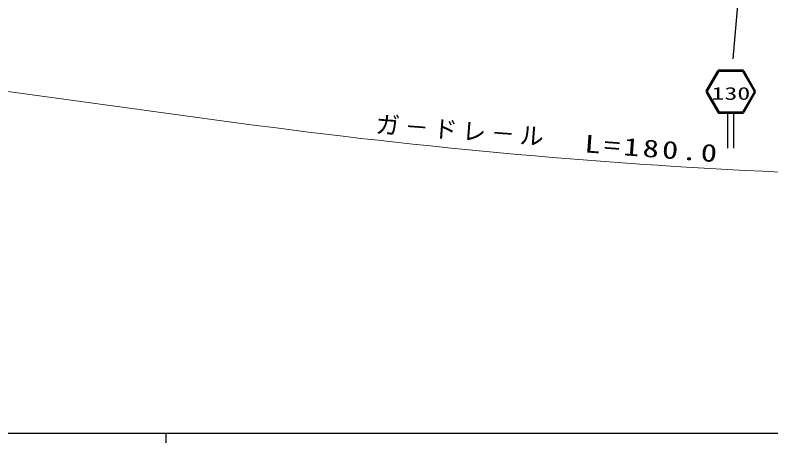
# Model space of a CAD drawing. Units: millimetres, scale not verified. Extents: x 40000 to 680000, y 20000 to 380000.
# Drawn here: x 152334 to 230904, y 204000 to 248439 of the extents above; entities that cross this region are included whole.
import ezdxf
from ezdxf.enums import TextEntityAlignment as Align

# ---------------------------------------------------------------- set-up
doc = ezdxf.new("R2010")
doc.units = ezdxf.units.MM
doc.header["$LTSCALE"] = 1000
for name, color, linetype, lineweight in [('M-BGD', 7, 'Continuous', 25), ('M-BGD-HTXT', 7, 'Continuous', 13), ('M-TTL-BAND', 7, 'Continuous', 25)]:
    doc.layers.add(name, color=color, linetype=linetype, lineweight=lineweight)
doc.styles.add('ＭＳ ゴシック', font='')
doc.styles.get('ＭＳ ゴシック').set_extended_font_data('MS Gothic')

msp = doc.modelspace()

# ---------------------------------------------------------------- linework, layer by layer
at = {"layer": 'M-BGD'}
for p, q in [((228690, 263889), (226941, 243909)), ((224187, 240589), (225373, 242639)), ((224309, 240539), (225477, 242559)), ((225546, 242738), (227913, 242738)), ((225563, 242608), (227896, 242608)), ((227982, 242559), (229150, 240539)), ((228086, 242639), (229272, 240589)), ((224309, 240438), (225477, 238418)), ((229150, 240438), (227982, 238418)), ((224187, 240388), (225373, 238338)), ((229272, 240388), (228086, 238338)), ((225546, 238238), (227913, 238238)), ((227896, 238368), (225563, 238368)), ((226430, 234627), (226430, 238238)), ((227030, 238238), (227030, 234627))]:
    msp.add_line(p, q, dxfattribs=at)
for centre, radius, start, end in [((225546, 242538), 200, 90, 149.96338), ((225563, 242508), 100, 90, 149.96338), ((227896, 242508), 100, 30.03671, 90), ((227913, 242538), 200, 30.03671, 90), ((224360, 240488), 200, 149.96338, 210.0369), ((224395, 240488), 100, 149.96338, 210.0369), ((229064, 240488), 100, 329.96333, 30.03671), ((229099, 240488), 200, 329.96333, 30.03671), ((225546, 238438), 200, 210.0369, 270), ((225563, 238469), 100, 210.0369, 270), ((227896, 238469), 100, 270, 329.96333), ((227913, 238438), 200, 270, 329.96333)]:
    msp.add_arc(centre, radius, start, end, dxfattribs=at)
at = {"layer": 'M-BGD-HTXT'}
msp.add_line((117639, 245122), (175599, 237228), dxfattribs=at)
msp.add_arc((261166, 867731), 636283, 262.27153, 272.7735, dxfattribs=at)
at = {"layer": 'M-TTL-BAND'}
for p, q in [((40000, 205000), (579000, 205000)), ((168000, 205000), (168000, 204000))]:
    msp.add_line(p, q, dxfattribs=at)

# ---------------------------------------------------------------- texts
at = {"layer": 'M-BGD-HTXT', "style": 'ＭＳ ゴシック', "width": 1.5}
msp.add_text('130', height=1320, dxfattribs=at).set_placement((224721, 239248), align=Align.BOTTOM_LEFT)
at = {"layer": 'M-BGD-HTXT', "char_height": 1833, "attachment_point": 7, "rotation": 355.7, "style": 'ＭＳ ゴシック'}
for s, insert in [('\\T1.2;ガ－ドレ－ル', (189760, 236107)), ('\\T1.2;\\W1.35;L=180.0', (211472, 234161))]:
    msp.add_mtext(s, dxfattribs=dict(at, insert=insert))

doc.saveas('drawing.dxf')
